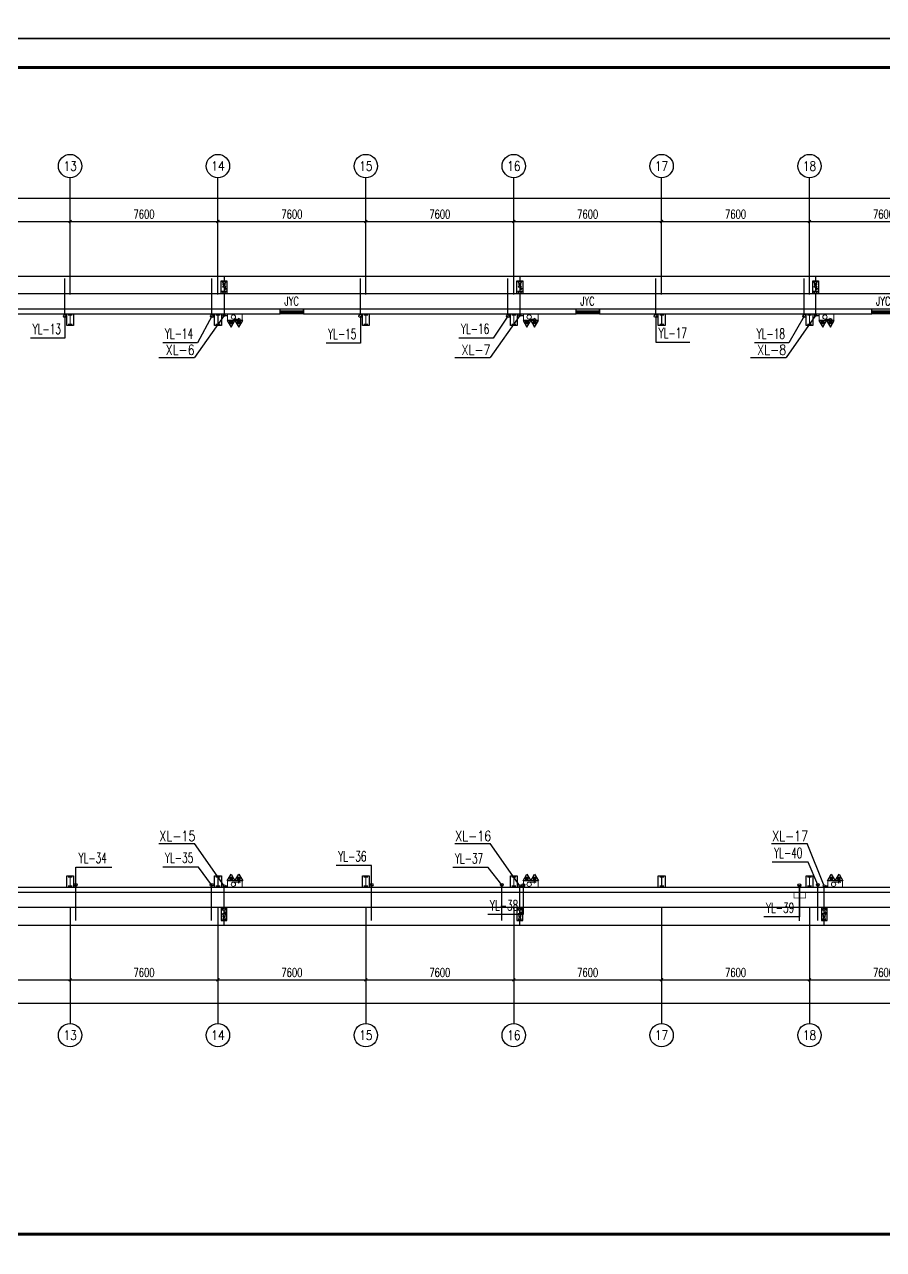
# Model space of a CAD drawing. Extents: x 54907 to 703237, y -798661 to -546661.
# Drawn here: x 399530 to 443671, y -671949 to -608949 of the extents above; entities that cross this region are included whole.
import ezdxf
from ezdxf.enums import TextEntityAlignment as Align

# ---------------------------------------------------------------- set-up
doc = ezdxf.new("R2010")
doc.units = 0
doc.header["$LTSCALE"] = 1000
doc.header["$MEASUREMENT"] = 0
doc.layers.add('2', color=7, linetype='Continuous', lineweight=18)
for name, color, linetype in [('AXIS', 3, 'Continuous'), ('AXIS_TEXT', 7, 'Continuous'), ('DIM_SYMB', 3, 'Continuous'), ('DIM_雨水', 3, 'Continuous'), ('EQUIP_消防', 7, 'Continuous'), ('EQUIP_阀门', 7, 'Continuous'), ('PIPE-消防', 1, 'TG_X'), ('PIPE-给水', 3, 'Continuous'), ('PIPE-雨水', 4, 'Continuous'), ('PUB_TEXT', 7, 'Continuous'), ('PUB_TITLE', 4, 'Continuous'), ('TEL_TEXT', 7, 'Continuous'), ('VPIPE-雨水', 4, 'Continuous'), ('WALL', 5, 'Continuous'), ('WINDOW', 4, 'Continuous'), ('WINDOW_TEXT', 7, 'Continuous')]:
    doc.layers.add(name, color=color, linetype=linetype)
doc.layers.add('yichutu', color=7, linetype='Continuous', true_color=0xffffff, plot=False)
doc.styles.add('_TCH_AXIS', font='COMPLEX', dxfattribs={"bigfont": 'GBCBIG'})
doc.styles.add('_TCH_DIM_T3', font='SIMPLEX', dxfattribs={"width": 0.705882, "bigfont": 'GBCBIG'})
doc.styles.add('_TCH_WINDOW', font='SIMPLEX', dxfattribs={"bigfont": 'GBCBIG'})
doc.styles.add('_TEL_DIM', font='SIMPLEX', dxfattribs={"width": 0.8, "height": 3.5, "bigfont": 'HZTXT'})
doc.styles.add('_TWT_SERIAL', font='COMPLEX', dxfattribs={"width": 0.8, "height": 3.5, "bigfont": 'HZTXT'})
doc.styles.add('COMPLEX', font='COMPLEX')
doc.styles.add('TG_LINETYPE', font='SIMPLEX', dxfattribs={"width": 0.8, "height": 3, "bigfont": 'HZTXT'})
doc.linetypes.add('TG_X', pattern='A,2,-0.3,["X",TG_LINETYPE,S=0.1,R=0,X=-0.23,Y=-0.15],0', length=2.3)
doc.dimstyles.new('_TCH_ARCH&&150', dxfattribs={"dimtxt": 446.25, "dimasz": 150, "dimexe": 375, "dimexo": 450, "dimgap": 150, "dimtad": 1, "dimdec": 0, "dimzin": 0, "dimdsep": 46, "dimtxsty": '_TCH_DIM_T3', "dimblk": 'ARCHTICK', "dimcen": 0.09, "dimclrt": 7, "dimazin": 2, "dimtfac": 1, "dimtdec": 0, "dimtix": 1, "dimtmove": 2, "dimatfit": 3, "dimldrblk": 'ARCHTICK', "dimfxl": 0, "dimtolj": 1, "dimtzin": 0, "dimarcsym": 0})

# ---------------------------------------------------------------- blocks, each defined once
blk = doc.blocks.new('hrththe')
h = blk.add_hatch(color=2)
h.paths.add_polyline_path([(641672, -50401), (641728, -50401), (641728, -50809), (641672, -50809)])
h.paths.add_polyline_path([(641588, -50809), (641812, -50809), (641812, -50865), (641588, -50865)])
h.paths.add_polyline_path([(641588, -50345), (641812, -50345), (641812, -50401), (641588, -50401)])
at = {"layer": 'PUB_TEXT'}
for p, q in [((641523, -50911), (641523, -50311)), ((641523, -50311), (641873, -50311)), ((641873, -50311), (641873, -50911)), ((641873, -50911), (641523, -50911))]:
    blk.add_line(p, q, dxfattribs=at)
blk = doc.blocks.new('$TwtSys$00000546')
h = blk.add_hatch()
h.set_pattern_fill('ANSI31', color=256, scale=200, style=0)
h.set_pattern_definition([(45, (-38543.802, -6670.83), (-17.67767, 17.67767), [])])
h.paths.add_polyline_path([(-65, 174), (65, 174), (65, 44), (-65, 44)])
for points in [[(0, 344), (-198, 0), (198, 0)], [(-65, 174), (65, 174), (65, 44), (-65, 44)]]:
    blk.add_lwpolyline(points, close=True)
blk = doc.blocks.new('$VALVE$00000296')
for p, q in [((125, 72), (-125, -72)), ((-125, 72), (125, -72)), ((-125, 72), (-125, -72)), ((125, 72), (125, -72))]:
    blk.add_line(p, q)
at = {"color": 7}
blk.add_line((0, 60), (0, -64), dxfattribs=at)
for p in [(-125, 0), (125, 0)]:
    blk.add_point(p)
blk = doc.blocks.new('yct-1337-420-200550-63000-150-2010.0')
at = {"layer": 'yichutu', "color": 7, "true_color": 0xffffff}
blk.add_lwpolyline([(0, 0), (0, 63000), (200550, 63000), (200550, 0)], close=True, dxfattribs=at)
blk = doc.blocks.new('_ArchTick')
at = {"color": 0, "linetype": 'ByBlock', "const_width": 0.4}
blk.add_lwpolyline([(-0.5, -0.5), (0.5, 0.5)], dxfattribs=at)
blk = doc.blocks.new('*D159')
at = {"layer": 'AXIS', "color": 0, "lineweight": -2}
for p, q in [((394271, -622379), (394271, -618704)), ((394271, -619079), (401871, -619079)), ((401871, -622379), (401871, -618704))]:
    blk.add_line(p, q, dxfattribs=at)
at = {"layer": 'Defpoints', "color": 0}
for p in [(401871, -619079), (394271, -622829), (401871, -622829)]:
    blk.add_point(p, dxfattribs=at)
at = {"layer": 'AXIS', "color": 0, "lineweight": -2, "xscale": 150, "yscale": 150, "zscale": 150, "rotation": 180}
blk.add_blockref('_ArchTick', (394271, -619079), dxfattribs=at)
at = {"layer": 'AXIS', "color": 0, "lineweight": -2, "xscale": 150, "yscale": 150, "zscale": 150}
blk.add_blockref('_ArchTick', (401871, -619079), dxfattribs=at)
at = {"layer": 'AXIS', "color": 7, "insert": (398071, -618706), "char_height": 446.2, "attachment_point": 5, "style": '_TCH_DIM_T3'}
blk.add_mtext('\\A1;7600', dxfattribs=at)
blk = doc.blocks.new('*D160')
at = {"layer": 'AXIS', "color": 0, "lineweight": -2}
for p, q in [((401871, -622379), (401871, -618704)), ((401871, -619079), (409471, -619079)), ((409471, -622379), (409471, -618704))]:
    blk.add_line(p, q, dxfattribs=at)
at = {"layer": 'Defpoints', "color": 0}
for p in [(409471, -619079), (401871, -622829), (409471, -622829)]:
    blk.add_point(p, dxfattribs=at)
at = {"layer": 'AXIS', "color": 0, "lineweight": -2, "xscale": 150, "yscale": 150, "zscale": 150, "rotation": 180}
blk.add_blockref('_ArchTick', (401871, -619079), dxfattribs=at)
at = {"layer": 'AXIS', "color": 0, "lineweight": -2, "xscale": 150, "yscale": 150, "zscale": 150}
blk.add_blockref('_ArchTick', (409471, -619079), dxfattribs=at)
at = {"layer": 'AXIS', "color": 7, "insert": (405671, -618706), "char_height": 446.2, "attachment_point": 5, "style": '_TCH_DIM_T3'}
blk.add_mtext('\\A1;7600', dxfattribs=at)
blk = doc.blocks.new('*D161')
at = {"layer": 'AXIS', "color": 0, "lineweight": -2}
for p, q in [((409471, -622379), (409471, -618704)), ((409471, -619079), (417071, -619079)), ((417071, -622379), (417071, -618704))]:
    blk.add_line(p, q, dxfattribs=at)
at = {"layer": 'Defpoints', "color": 0}
for p in [(417071, -619079), (409471, -622829), (417071, -622829)]:
    blk.add_point(p, dxfattribs=at)
at = {"layer": 'AXIS', "color": 0, "lineweight": -2, "xscale": 150, "yscale": 150, "zscale": 150, "rotation": 180}
blk.add_blockref('_ArchTick', (409471, -619079), dxfattribs=at)
at = {"layer": 'AXIS', "color": 0, "lineweight": -2, "xscale": 150, "yscale": 150, "zscale": 150}
blk.add_blockref('_ArchTick', (417071, -619079), dxfattribs=at)
at = {"layer": 'AXIS', "color": 7, "insert": (413271, -618706), "char_height": 446.2, "attachment_point": 5, "style": '_TCH_DIM_T3'}
blk.add_mtext('\\A1;7600', dxfattribs=at)
blk = doc.blocks.new('*D162')
at = {"layer": 'AXIS', "color": 0, "lineweight": -2}
for p, q in [((417071, -622379), (417071, -618704)), ((417071, -619079), (424671, -619079)), ((424671, -622379), (424671, -618704))]:
    blk.add_line(p, q, dxfattribs=at)
at = {"layer": 'Defpoints', "color": 0}
for p in [(424671, -619079), (417071, -622829), (424671, -622829)]:
    blk.add_point(p, dxfattribs=at)
at = {"layer": 'AXIS', "color": 0, "lineweight": -2, "xscale": 150, "yscale": 150, "zscale": 150, "rotation": 180}
blk.add_blockref('_ArchTick', (417071, -619079), dxfattribs=at)
at = {"layer": 'AXIS', "color": 0, "lineweight": -2, "xscale": 150, "yscale": 150, "zscale": 150}
blk.add_blockref('_ArchTick', (424671, -619079), dxfattribs=at)
at = {"layer": 'AXIS', "color": 7, "insert": (420871, -618706), "char_height": 446.2, "attachment_point": 5, "style": '_TCH_DIM_T3'}
blk.add_mtext('\\A1;7600', dxfattribs=at)
blk = doc.blocks.new('*D163')
at = {"layer": 'AXIS', "color": 0, "lineweight": -2}
for p, q in [((424671, -622379), (424671, -618704)), ((424671, -619079), (432271, -619079)), ((432271, -622379), (432271, -618704))]:
    blk.add_line(p, q, dxfattribs=at)
at = {"layer": 'Defpoints', "color": 0}
for p in [(432271, -619079), (424671, -622829), (432271, -622829)]:
    blk.add_point(p, dxfattribs=at)
at = {"layer": 'AXIS', "color": 0, "lineweight": -2, "xscale": 150, "yscale": 150, "zscale": 150, "rotation": 180}
blk.add_blockref('_ArchTick', (424671, -619079), dxfattribs=at)
at = {"layer": 'AXIS', "color": 0, "lineweight": -2, "xscale": 150, "yscale": 150, "zscale": 150}
blk.add_blockref('_ArchTick', (432271, -619079), dxfattribs=at)
at = {"layer": 'AXIS', "color": 7, "insert": (428471, -618706), "char_height": 446.2, "attachment_point": 5, "style": '_TCH_DIM_T3'}
blk.add_mtext('\\A1;7600', dxfattribs=at)
blk = doc.blocks.new('*D164')
at = {"layer": 'AXIS', "color": 0, "lineweight": -2}
for p, q in [((432271, -622379), (432271, -618704)), ((432271, -619079), (439871, -619079)), ((439871, -622379), (439871, -618704))]:
    blk.add_line(p, q, dxfattribs=at)
at = {"layer": 'Defpoints', "color": 0}
for p in [(439871, -619079), (432271, -622829), (439871, -622829)]:
    blk.add_point(p, dxfattribs=at)
at = {"layer": 'AXIS', "color": 0, "lineweight": -2, "xscale": 150, "yscale": 150, "zscale": 150, "rotation": 180}
blk.add_blockref('_ArchTick', (432271, -619079), dxfattribs=at)
at = {"layer": 'AXIS', "color": 0, "lineweight": -2, "xscale": 150, "yscale": 150, "zscale": 150}
blk.add_blockref('_ArchTick', (439871, -619079), dxfattribs=at)
at = {"layer": 'AXIS', "color": 7, "insert": (436071, -618706), "char_height": 446.2, "attachment_point": 5, "style": '_TCH_DIM_T3'}
blk.add_mtext('\\A1;7600', dxfattribs=at)
blk = doc.blocks.new('*D165')
at = {"layer": 'AXIS', "color": 0, "lineweight": -2}
for p, q in [((439871, -622379), (439871, -618704)), ((439871, -619079), (447471, -619079)), ((447471, -622379), (447471, -618704))]:
    blk.add_line(p, q, dxfattribs=at)
at = {"layer": 'Defpoints', "color": 0}
for p in [(447471, -619079), (439871, -622829), (447471, -622829)]:
    blk.add_point(p, dxfattribs=at)
at = {"layer": 'AXIS', "color": 0, "lineweight": -2, "xscale": 150, "yscale": 150, "zscale": 150, "rotation": 180}
blk.add_blockref('_ArchTick', (439871, -619079), dxfattribs=at)
at = {"layer": 'AXIS', "color": 0, "lineweight": -2, "xscale": 150, "yscale": 150, "zscale": 150}
blk.add_blockref('_ArchTick', (447471, -619079), dxfattribs=at)
at = {"layer": 'AXIS', "color": 7, "insert": (443671, -618706), "char_height": 446.2, "attachment_point": 5, "style": '_TCH_DIM_T3'}
blk.add_mtext('\\A1;7600', dxfattribs=at)
blk = doc.blocks.new('*D168')
at = {"layer": 'AXIS', "color": 0, "lineweight": -2}
for p, q in [((310671, -622379), (310671, -617504)), ((310671, -617879), (462671, -617879)), ((462671, -622379), (462671, -617504))]:
    blk.add_line(p, q, dxfattribs=at)
at = {"layer": 'Defpoints', "color": 0}
for p in [(462671, -617879), (310671, -622829), (462671, -622829)]:
    blk.add_point(p, dxfattribs=at)
at = {"layer": 'AXIS', "color": 0, "lineweight": -2, "xscale": 150, "yscale": 150, "zscale": 150, "rotation": 180}
blk.add_blockref('_ArchTick', (310671, -617879), dxfattribs=at)
at = {"layer": 'AXIS', "color": 0, "lineweight": -2, "xscale": 150, "yscale": 150, "zscale": 150}
blk.add_blockref('_ArchTick', (462671, -617879), dxfattribs=at)
at = {"layer": 'AXIS', "color": 7, "insert": (386671, -617506), "char_height": 446.2, "attachment_point": 5, "style": '_TCH_DIM_T3'}
blk.add_mtext('\\A1;152000', dxfattribs=at)
blk = doc.blocks.new('*D180')
at = {"layer": 'AXIS', "color": 0, "lineweight": -2}
for p, q in [((394271, -654779), (394271, -658454)), ((401871, -654779), (401871, -658454)), ((394271, -658079), (401871, -658079))]:
    blk.add_line(p, q, dxfattribs=at)
at = {"layer": 'Defpoints', "color": 0}
for p in [(394271, -654329), (401871, -654329), (401871, -658079)]:
    blk.add_point(p, dxfattribs=at)
at = {"layer": 'AXIS', "color": 0, "lineweight": -2, "xscale": 150, "yscale": 150, "zscale": 150, "rotation": 180}
blk.add_blockref('_ArchTick', (394271, -658079), dxfattribs=at)
at = {"layer": 'AXIS', "color": 0, "lineweight": -2, "xscale": 150, "yscale": 150, "zscale": 150}
blk.add_blockref('_ArchTick', (401871, -658079), dxfattribs=at)
at = {"layer": 'AXIS', "color": 7, "insert": (398071, -657706), "char_height": 446.2, "attachment_point": 5, "style": '_TCH_DIM_T3'}
blk.add_mtext('\\A1;7600', dxfattribs=at)
blk = doc.blocks.new('*D181')
at = {"layer": 'AXIS', "color": 0, "lineweight": -2}
for p, q in [((401871, -654779), (401871, -658454)), ((409471, -654779), (409471, -658454)), ((401871, -658079), (409471, -658079))]:
    blk.add_line(p, q, dxfattribs=at)
at = {"layer": 'Defpoints', "color": 0}
for p in [(401871, -654329), (409471, -654329), (409471, -658079)]:
    blk.add_point(p, dxfattribs=at)
at = {"layer": 'AXIS', "color": 0, "lineweight": -2, "xscale": 150, "yscale": 150, "zscale": 150, "rotation": 180}
blk.add_blockref('_ArchTick', (401871, -658079), dxfattribs=at)
at = {"layer": 'AXIS', "color": 0, "lineweight": -2, "xscale": 150, "yscale": 150, "zscale": 150}
blk.add_blockref('_ArchTick', (409471, -658079), dxfattribs=at)
at = {"layer": 'AXIS', "color": 7, "insert": (405671, -657706), "char_height": 446.2, "attachment_point": 5, "style": '_TCH_DIM_T3'}
blk.add_mtext('\\A1;7600', dxfattribs=at)
blk = doc.blocks.new('*D182')
at = {"layer": 'AXIS', "color": 0, "lineweight": -2}
for p, q in [((409471, -654779), (409471, -658454)), ((417071, -654779), (417071, -658454)), ((409471, -658079), (417071, -658079))]:
    blk.add_line(p, q, dxfattribs=at)
at = {"layer": 'Defpoints', "color": 0}
for p in [(409471, -654329), (417071, -654329), (417071, -658079)]:
    blk.add_point(p, dxfattribs=at)
at = {"layer": 'AXIS', "color": 0, "lineweight": -2, "xscale": 150, "yscale": 150, "zscale": 150, "rotation": 180}
blk.add_blockref('_ArchTick', (409471, -658079), dxfattribs=at)
at = {"layer": 'AXIS', "color": 0, "lineweight": -2, "xscale": 150, "yscale": 150, "zscale": 150}
blk.add_blockref('_ArchTick', (417071, -658079), dxfattribs=at)
at = {"layer": 'AXIS', "color": 7, "insert": (413271, -657706), "char_height": 446.2, "attachment_point": 5, "style": '_TCH_DIM_T3'}
blk.add_mtext('\\A1;7600', dxfattribs=at)
blk = doc.blocks.new('*D183')
at = {"layer": 'AXIS', "color": 0, "lineweight": -2}
for p, q in [((417071, -654779), (417071, -658454)), ((424671, -654779), (424671, -658454)), ((417071, -658079), (424671, -658079))]:
    blk.add_line(p, q, dxfattribs=at)
at = {"layer": 'Defpoints', "color": 0}
for p in [(417071, -654329), (424671, -654329), (424671, -658079)]:
    blk.add_point(p, dxfattribs=at)
at = {"layer": 'AXIS', "color": 0, "lineweight": -2, "xscale": 150, "yscale": 150, "zscale": 150, "rotation": 180}
blk.add_blockref('_ArchTick', (417071, -658079), dxfattribs=at)
at = {"layer": 'AXIS', "color": 0, "lineweight": -2, "xscale": 150, "yscale": 150, "zscale": 150}
blk.add_blockref('_ArchTick', (424671, -658079), dxfattribs=at)
at = {"layer": 'AXIS', "color": 7, "insert": (420871, -657706), "char_height": 446.2, "attachment_point": 5, "style": '_TCH_DIM_T3'}
blk.add_mtext('\\A1;7600', dxfattribs=at)
blk = doc.blocks.new('*D184')
at = {"layer": 'AXIS', "color": 0, "lineweight": -2}
for p, q in [((424671, -654779), (424671, -658454)), ((432271, -654779), (432271, -658454)), ((424671, -658079), (432271, -658079))]:
    blk.add_line(p, q, dxfattribs=at)
at = {"layer": 'Defpoints', "color": 0}
for p in [(424671, -654329), (432271, -654329), (432271, -658079)]:
    blk.add_point(p, dxfattribs=at)
at = {"layer": 'AXIS', "color": 0, "lineweight": -2, "xscale": 150, "yscale": 150, "zscale": 150, "rotation": 180}
blk.add_blockref('_ArchTick', (424671, -658079), dxfattribs=at)
at = {"layer": 'AXIS', "color": 0, "lineweight": -2, "xscale": 150, "yscale": 150, "zscale": 150}
blk.add_blockref('_ArchTick', (432271, -658079), dxfattribs=at)
at = {"layer": 'AXIS', "color": 7, "insert": (428471, -657706), "char_height": 446.2, "attachment_point": 5, "style": '_TCH_DIM_T3'}
blk.add_mtext('\\A1;7600', dxfattribs=at)
blk = doc.blocks.new('*D185')
at = {"layer": 'AXIS', "color": 0, "lineweight": -2}
for p, q in [((432271, -654779), (432271, -658454)), ((439871, -654779), (439871, -658454)), ((432271, -658079), (439871, -658079))]:
    blk.add_line(p, q, dxfattribs=at)
at = {"layer": 'Defpoints', "color": 0}
for p in [(432271, -654329), (439871, -654329), (439871, -658079)]:
    blk.add_point(p, dxfattribs=at)
at = {"layer": 'AXIS', "color": 0, "lineweight": -2, "xscale": 150, "yscale": 150, "zscale": 150, "rotation": 180}
blk.add_blockref('_ArchTick', (432271, -658079), dxfattribs=at)
at = {"layer": 'AXIS', "color": 0, "lineweight": -2, "xscale": 150, "yscale": 150, "zscale": 150}
blk.add_blockref('_ArchTick', (439871, -658079), dxfattribs=at)
at = {"layer": 'AXIS', "color": 7, "insert": (436071, -657706), "char_height": 446.2, "attachment_point": 5, "style": '_TCH_DIM_T3'}
blk.add_mtext('\\A1;7600', dxfattribs=at)
blk = doc.blocks.new('*D186')
at = {"layer": 'AXIS', "color": 0, "lineweight": -2}
for p, q in [((439871, -654779), (439871, -658454)), ((447471, -654779), (447471, -658454)), ((439871, -658079), (447471, -658079))]:
    blk.add_line(p, q, dxfattribs=at)
at = {"layer": 'Defpoints', "color": 0}
for p in [(439871, -654329), (447471, -654329), (447471, -658079)]:
    blk.add_point(p, dxfattribs=at)
at = {"layer": 'AXIS', "color": 0, "lineweight": -2, "xscale": 150, "yscale": 150, "zscale": 150, "rotation": 180}
blk.add_blockref('_ArchTick', (439871, -658079), dxfattribs=at)
at = {"layer": 'AXIS', "color": 0, "lineweight": -2, "xscale": 150, "yscale": 150, "zscale": 150}
blk.add_blockref('_ArchTick', (447471, -658079), dxfattribs=at)
at = {"layer": 'AXIS', "color": 7, "insert": (443671, -657706), "char_height": 446.2, "attachment_point": 5, "style": '_TCH_DIM_T3'}
blk.add_mtext('\\A1;7600', dxfattribs=at)
blk = doc.blocks.new('*D189')
at = {"layer": 'AXIS', "color": 0, "lineweight": -2}
for p, q in [((310671, -654779), (310671, -659654)), ((462671, -654779), (462671, -659654)), ((310671, -659279), (462671, -659279))]:
    blk.add_line(p, q, dxfattribs=at)
at = {"layer": 'Defpoints', "color": 0}
for p in [(310671, -654329), (462671, -654329), (462671, -659279)]:
    blk.add_point(p, dxfattribs=at)
at = {"layer": 'AXIS', "color": 0, "lineweight": -2, "xscale": 150, "yscale": 150, "zscale": 150, "rotation": 180}
blk.add_blockref('_ArchTick', (310671, -659279), dxfattribs=at)
at = {"layer": 'AXIS', "color": 0, "lineweight": -2, "xscale": 150, "yscale": 150, "zscale": 150}
blk.add_blockref('_ArchTick', (462671, -659279), dxfattribs=at)
at = {"layer": 'AXIS', "color": 7, "insert": (386671, -658906), "char_height": 446.2, "attachment_point": 5, "style": '_TCH_DIM_T3'}
blk.add_mtext('\\A1;152000', dxfattribs=at)
blk = doc.blocks.new('_AXISO')
blk.add_circle((0, 0), 0.5)
at = {"layer": 'AXIS_TEXT', "style": 'COMPLEX', "width": 1.041667}
blk.add_attdef('A', text='', height=0.56, dxfattribs=at).set_placement((-0.25, -0.28), (0.25, -0.28), align=Align.FIT)
blk = doc.blocks.new('$TCHSYS$WIN2D')
for p, q in [((-0.5, 0.5), (0.5, 0.5)), ((-0.5, 0.5), (-0.5, -0.5)), ((0.5, 0.167), (-0.5, 0.167)), ((0.5, 0.5), (0.5, -0.5)), ((0.5, -0.167), (-0.5, -0.167)), ((-0.5, -0.5), (0.5, -0.5))]:
    blk.add_line(p, q)

msp = doc.modelspace()

# ---------------------------------------------------------------- linework, layer by layer
for p, q in [((409784.9, -622781), (409663.4, -622781)), ((409784.9, -622781), (409674.1, -622670.3)), ((409674.1, -622670.3), (409895.7, -622670.3)), ((409784.9, -622465.4), (409784.9, -622670.3)), ((409784.9, -622781), (409895.7, -622670.3)), ((409784.9, -622781), (409906.4, -622781)), ((409803, -622531.7), (409865.4, -622469.3)), ((409803, -622531.7), (409865.4, -622594)), ((409849.5, -622531.7), (409908.5, -622531.7)), ((424984.9, -622781), (424863.4, -622781)), ((424984.9, -622781), (424874.1, -622670.3)), ((424874.1, -622670.3), (425095.7, -622670.3)), ((424984.9, -622465.4), (424984.9, -622670.3)), ((424984.9, -622781), (425095.7, -622670.3)), ((424984.9, -622781), (425106.4, -622781)), ((425003, -622531.7), (425065.4, -622469.3)), ((425003, -622531.7), (425065.4, -622594)), ((425049.5, -622531.7), (425108.5, -622531.7)), ((440184.9, -622781), (440063.4, -622781)), ((440184.9, -622781), (440074.1, -622670.3)), ((440074.1, -622670.3), (440295.7, -622670.3)), ((440184.9, -622465.4), (440184.9, -622670.3)), ((440184.9, -622781), (440295.7, -622670.3)), ((440184.9, -622781), (440306.4, -622781)), ((440203, -622531.7), (440265.4, -622469.3)), ((440203, -622531.7), (440265.4, -622594)), ((440249.5, -622531.7), (440308.5, -622531.7)), ((409784.9, -654376.3), (409663.4, -654376.3)), ((409784.9, -654376.3), (409674.1, -654487.1)), ((409674.1, -654487.1), (409895.7, -654487.1)), ((409784.9, -654376.3), (409895.7, -654487.1)), ((409784.9, -654376.3), (409906.4, -654376.3)), ((409784.9, -654692), (409784.9, -654487.1)), ((409803, -654625.7), (409865.4, -654563.3)), ((424984.9, -654376.3), (424863.4, -654376.3)), ((424984.9, -654376.3), (424874.1, -654487.1)), ((424874.1, -654487.1), (425095.7, -654487.1)), ((424984.9, -654376.3), (425095.7, -654487.1)), ((424984.9, -654376.3), (425106.4, -654376.3)), ((424984.9, -654692), (424984.9, -654487.1)), ((425003, -654625.7), (425065.4, -654563.3)), ((440627, -654376.3), (440505.4, -654376.3)), ((440627, -654376.3), (440516.2, -654487.1)), ((440516.2, -654487.1), (440737.8, -654487.1)), ((440627, -654376.3), (440737.8, -654487.1)), ((440627, -654376.3), (440748.5, -654376.3)), ((440627, -654692), (440627, -654487.1)), ((440645.1, -654625.7), (440707.5, -654563.3)), ((409803, -654625.7), (409865.4, -654688)), ((409849.5, -654625.7), (409908.5, -654625.7)), ((425003, -654625.7), (425065.4, -654688)), ((425049.5, -654625.7), (425108.5, -654625.7)), ((440645.1, -654625.7), (440707.5, -654688)), ((440691.6, -654625.7), (440750.5, -654625.7))]:
    msp.add_line(p, q)
at = {"color": 2}
for points in [[(318271.1, -622788.7), (463711.1, -622788.7), (463711.1, -627528.7)], [(449471.1, -654368.7), (318271.1, -654368.7)]]:
    msp.add_lwpolyline(points, dxfattribs=at)
at = {"const_width": 30}
msp.add_lwpolyline([(439671.1, -653568.7), (439671.1, -653868.7), (439071.1, -653868.7), (439071.1, -653568.7)], dxfattribs=at)
at = {"layer": '2', "color": 3}
for p, q in [((410262.4, -624102.2), (410523, -624102.2)), ((410523, -624100.8), (410522.7, -624056)), ((410522.7, -624056), (410630.3, -624100.2)), ((410523, -624100.8), (410523.2, -624145.6)), ((410523.2, -624145.6), (410630.3, -624100.2)), ((425462.4, -624102.2), (425723, -624102.2)), ((425723, -624100.8), (425722.7, -624056)), ((425722.7, -624056), (425830.3, -624100.2)), ((425723, -624100.8), (425723.2, -624145.6)), ((425723.2, -624145.6), (425830.3, -624100.2)), ((440662.4, -624102.2), (440923, -624102.2)), ((440923, -624100.8), (440922.7, -624056)), ((440922.7, -624056), (441030.3, -624100.2)), ((440923, -624100.8), (440923.2, -624145.6)), ((440923.2, -624145.6), (441030.3, -624100.2)), ((410262.4, -653055.2), (410523, -653055.2)), ((410523, -653056.6), (410522.7, -653101.4)), ((410522.7, -653101.4), (410630.3, -653057.1)), ((410523, -653056.6), (410523.2, -653011.7)), ((410523.2, -653011.7), (410630.3, -653057.1)), ((425462.4, -653055.2), (425723, -653055.2)), ((425723, -653056.6), (425722.7, -653101.4)), ((425722.7, -653101.4), (425830.3, -653057.1)), ((425723, -653056.6), (425723.2, -653011.7)), ((425723.2, -653011.7), (425830.3, -653057.1)), ((441104.4, -653055.2), (441365.1, -653055.2)), ((441365.1, -653056.6), (441364.8, -653101.4)), ((441364.8, -653101.4), (441472.4, -653057.1)), ((441365.1, -653056.6), (441365.3, -653011.7)), ((441365.3, -653011.7), (441472.4, -653057.1))]:
    msp.add_line(p, q, dxfattribs=at)
for points in [[(410723.5, -624166.2), (410723.5, -623828.7), (409968.6, -623828.7), (409968.6, -624166.2), (410723.5, -624166.2)], [(425923.5, -624166.2), (425923.5, -623828.7), (425168.6, -623828.7), (425168.6, -624166.2), (425923.5, -624166.2)], [(441123.5, -624166.2), (441123.5, -623828.7), (440368.6, -623828.7), (440368.6, -624166.2), (441123.5, -624166.2)], [(410723.5, -652991.2), (410723.5, -653328.7), (409968.6, -653328.7), (409968.6, -652991.2), (410723.5, -652991.2)], [(425923.5, -652991.2), (425923.5, -653328.7), (425168.6, -653328.7), (425168.6, -652991.2), (425923.5, -652991.2)], [(441565.6, -652991.2), (441565.6, -653328.7), (440810.7, -653328.7), (440810.7, -652991.2), (441565.6, -652991.2)]]:
    msp.add_lwpolyline(points, dxfattribs=at)
for centre in [(410262.4, -623989.7), (425462.4, -623989.7), (440662.4, -623989.7), (410262.4, -653167.7), (425462.4, -653167.7), (441104.4, -653167.7)]:
    msp.add_circle(centre, 112.5, dxfattribs=at)
at = {"layer": 'AXIS'}
for p, q in [((401871.1, -622828.7), (401871.1, -616828.7)), ((409471.1, -622828.7), (409471.1, -616828.7)), ((417071.1, -622828.7), (417071.1, -616828.7)), ((424671.1, -622828.7), (424671.1, -616828.7)), ((432271.1, -622828.7), (432271.1, -616828.7)), ((439871.1, -622828.7), (439871.1, -616828.7)), ((401871.1, -654328.7), (401871.1, -660328.7)), ((409471.1, -654328.7), (409471.1, -660328.7)), ((417071.1, -654328.7), (417071.1, -660328.7)), ((424671.1, -654328.7), (424671.1, -660328.7)), ((432271.1, -654328.7), (432271.1, -660328.7)), ((439871.1, -654328.7), (439871.1, -660328.7))]:
    msp.add_line(p, q, dxfattribs=at)
at = {"layer": 'DIM_SYMB'}
for points in [[(409635.9, -622133.6), (409933.9, -622133.6), (409933.9, -622788.7), (409635.9, -622788.7)], [(424835.9, -622133.6), (425133.9, -622133.6), (425133.9, -622788.7), (424835.9, -622788.7)], [(440035.9, -622133.6), (440333.9, -622133.6), (440333.9, -622788.7), (440035.9, -622788.7)], [(409635.9, -655023.7), (409933.9, -655023.7), (409933.9, -654368.7), (409635.9, -654368.7)], [(424835.9, -655023.7), (425133.9, -655023.7), (425133.9, -654368.7), (424835.9, -654368.7)], [(440478, -655023.7), (440776, -655023.7), (440776, -654368.7), (440478, -654368.7)]]:
    msp.add_lwpolyline(points, close=True, dxfattribs=at)
at = {"layer": 'DIM_雨水'}
for p, q in [((401605.8, -623942.7), (401605.8, -625082.3)), ((409160.2, -623942.7), (408426.5, -625318)), ((416788.6, -623942.7), (416788.6, -625333.8)), ((424369.6, -623942.7), (423614.6, -625073)), ((431965.6, -623942.7), (431965.6, -625290.8)), ((439602.8, -623942.7), (438810.8, -625325.2)), ((401605.8, -625082.3), (399844.6, -625082.3)), ((408426.5, -625318), (406635.2, -625318)), ((416788.6, -625333.8), (415027.4, -625333.8)), ((423614.6, -625073), (421853.4, -625073)), ((431965.6, -625290.8), (433726.7, -625290.8)), ((438810.8, -625325.2), (437049.7, -625325.2)), ((439797.1, -652024.7), (437945, -652024.7)), ((440296.6, -653201.5), (439797.1, -652024.7)), ((402159.4, -653201.5), (402159.4, -652284.2)), ((402159.4, -652284.2), (404011.5, -652284.2)), ((408464.5, -652277.6), (406642.8, -652277.6)), ((409145.5, -653201.5), (408464.5, -652277.6)), ((417365, -652203.4), (415543.3, -652203.4)), ((417365, -653201.5), (417365, -652203.4)), ((423359.8, -652309.9), (421538.1, -652309.9)), ((424059, -653201.5), (423359.8, -652309.9)), ((425160.8, -653211.4), (425160.8, -654724.7)), ((439349.1, -653219.2), (439349.1, -654847.4)), ((425160.8, -654724.7), (423339.2, -654724.7)), ((439349.1, -654847.4), (437527.5, -654847.4))]:
    msp.add_line(p, q, dxfattribs=at)
at = {"layer": 'PIPE-消防', "linetype": 'Continuous'}
for p, q in [((409834.9, -623906.9), (409968.6, -623906.9)), ((425034.9, -623906.9), (425168.6, -623906.9)), ((440234.9, -623906.9), (440368.6, -623906.9)), ((409834.9, -653250.4), (409968.6, -653250.4)), ((425034.9, -653250.4), (425168.6, -653250.4)), ((440677, -653250.4), (440810.7, -653250.4))]:
    msp.add_line(p, q, dxfattribs=at)
at = {"layer": 'PIPE-给水', "linetype": 'Continuous'}
for p, q in [((318584.9, -621888.7), (466665.8, -621888.7)), ((409784.9, -621888.7), (409784.9, -622165.4)), ((424984.9, -621888.7), (424984.9, -622165.4)), ((440184.9, -621888.7), (440184.9, -622165.4)), ((409784.9, -622788.7), (409784.9, -623856.9)), ((424984.9, -622788.7), (424984.9, -623856.9)), ((440184.9, -622788.7), (440184.9, -623856.9)), ((409784.9, -654368.7), (409784.9, -653300.4)), ((424984.9, -654368.7), (424984.9, -653300.4)), ((440627, -654368.7), (440627, -653300.4)), ((409784.9, -655268.7), (409784.9, -654992)), ((424984.9, -655268.7), (424984.9, -654992)), ((440627, -655268.7), (440627, -654992)), ((318584.9, -655268.7), (464411.1, -655268.7))]:
    msp.add_line(p, q, dxfattribs=at)
at = {"layer": 'PIPE-雨水', "ltscale": 1.5}
for p, q in [((401605.8, -623867.7), (401605.8, -622003.2)), ((409160.2, -623867.7), (409160.2, -622003.2)), ((416788.6, -623867.7), (416788.6, -622003.2)), ((424369.6, -623867.7), (424369.6, -622003.2)), ((431965.6, -623867.7), (431965.6, -622003.2)), ((439602.8, -623867.7), (439602.8, -622003.2)), ((402159.4, -655035.6), (402159.4, -653201.5)), ((409145.5, -655035.6), (409145.5, -653201.5)), ((417365, -655035.6), (417365, -653201.5)), ((424059, -655035.6), (424059, -653201.5)), ((439349.1, -655053.3), (439349.1, -653219.2)), ((440296.6, -655035.6), (440296.6, -653201.5))]:
    msp.add_line(p, q, dxfattribs=at)
at = {"layer": 'PUB_TITLE'}
for p, q in [((288365.7, -609661.4), (488915.7, -609661.4)), ((488915.7, -609661.4), (288365.7, -609661.4))]:
    msp.add_line(p, q, dxfattribs=at)
at = {"layer": 'PUB_TITLE', "const_width": 150}
msp.add_lwpolyline([(292115.7, -671161.4), (487565.7, -671161.4), (487565.7, -611161.4), (292115.7, -611161.4)], close=True, dxfattribs=at)
at = {"layer": 'TEL_TEXT', "color": 230}
for p, q in [((409784.9, -623906.9), (408267.3, -626082, 1100)), ((424984.9, -623906.9), (423467.3, -626082, 1100)), ((440184.9, -623906.9), (438667.3, -626082, 1100)), ((406438.4, -626082, 1100), (408267.3, -626082, 1100)), ((421638.4, -626082, 1100), (423467.3, -626082, 1100)), ((436838.4, -626082, 1100), (438667.3, -626082, 1100)), ((406438.4, -651075.4, 1100), (408267.3, -651075.4, 1100)), ((409784.9, -653250.4), (408267.3, -651075.4, 1100)), ((421638.4, -651075.4, 1100), (423467.3, -651075.4, 1100)), ((424984.9, -653250.4), (423467.3, -651075.4, 1100)), ((437924.7, -651075.4, 1100), (439753.6, -651075.4, 1100)), ((440627, -653250.4), (439753.6, -651075.4, 1100))]:
    msp.add_line(p, q, dxfattribs=at)
at = {"layer": 'VPIPE-雨水'}
for centre in [(401605.8, -623942.7), (409160.2, -623942.7), (416788.6, -623942.7), (424369.6, -623942.7), (431965.6, -623942.7), (439602.8, -623942.7), (402159.4, -653201.5), (409145.5, -653201.5), (417365, -653201.5), (424059, -653201.5), (425160.8, -653211.4), (439349.1, -653219.2), (440296.6, -653201.5)]:
    msp.add_circle(centre, 75, dxfattribs=at)
at = {"layer": 'VPIPE-雨水', "linetype": 'Continuous'}
for centre in [(409784.9, -623906.9), (424984.9, -623906.9), (440184.9, -623906.9), (409784.9, -653250.4), (424984.9, -653250.4), (440627, -653250.4)]:
    msp.add_circle(centre, 50, dxfattribs=at)
at = {"layer": 'WALL'}
for p, q in [((412671.1, -623588.7), (398671.1, -623588.7)), ((412671.1, -623828.7), (412671.1, -623588.7)), ((427871.1, -623588.7), (413871.1, -623588.7)), ((413871.1, -623588.7), (413871.1, -623828.7)), ((427871.1, -623828.7), (427871.1, -623588.7)), ((443071.1, -623588.7), (429071.1, -623588.7)), ((429071.1, -623588.7), (429071.1, -623828.7)), ((443071.1, -623828.7), (443071.1, -623588.7)), ((398671.1, -623828.7), (412671.1, -623828.7)), ((413871.1, -623828.7), (427871.1, -623828.7)), ((429071.1, -623828.7), (443071.1, -623828.7)), ((449971.1, -653328.7), (317771.1, -653328.7)), ((317771.1, -653568.7), (449971.1, -653568.7))]:
    msp.add_line(p, q, dxfattribs=at)

# ---------------------------------------------------------------- block references
for p in [(-239826.7, -573517.2), (-232226.7, -573517.2), (-224626.7, -573517.2), (-217026.7, -573517.2), (-209426.7, -573517.2), (-201826.7, -573517.2), (-239826.7, -602417.3), (-232226.7, -602417.3), (-224626.7, -602417.3), (-217026.7, -602417.3), (-209426.7, -602417.3), (-201826.7, -602417.3)]:
    msp.add_blockref('hrththe', p)
at = {"layer": 'AXIS'}
ref = msp.add_blockref('_AXISO', (401871.1, -616228.7), dxfattribs=dict(at, xscale=1200, yscale=1200, zscale=1200))
ref.add_attrib('A', '13', dxfattribs={"layer": 'AXIS_TEXT', "height": 481.71, "style": '_TCH_AXIS', "width": 1.034483}).set_placement((401527, -616469.5), (402215.2, -616469.5), align=Align.FIT)
ref = msp.add_blockref('_AXISO', (409471.1, -616228.7), dxfattribs=dict(at, xscale=1200, yscale=1200, zscale=1200))
ref.add_attrib('A', '14', dxfattribs={"layer": 'AXIS_TEXT', "height": 471.11, "style": '_TCH_AXIS'}).set_placement((409123.4, -616464.2), (409818.8, -616464.2), align=Align.FIT)
ref = msp.add_blockref('_AXISO', (417071.1, -616228.7), dxfattribs=dict(at, xscale=1200, yscale=1200, zscale=1200))
ref.add_attrib('A', '15', dxfattribs={"layer": 'AXIS_TEXT', "height": 481.71, "style": '_TCH_AXIS', "width": 1.034483}).set_placement((416727, -616469.5), (417415.2, -616469.5), align=Align.FIT)
ref = msp.add_blockref('_AXISO', (424671.1, -616228.7), dxfattribs=dict(at, xscale=1200, yscale=1200, zscale=1200))
ref.add_attrib('A', '16', dxfattribs={"layer": 'AXIS_TEXT', "height": 492.67, "style": '_TCH_AXIS'}).set_placement((424330.9, -616475), (425011.3, -616475), align=Align.FIT)
ref = msp.add_blockref('_AXISO', (432271.1, -616228.7), dxfattribs=dict(at, xscale=1200, yscale=1200, zscale=1200))
ref.add_attrib('A', '17', dxfattribs={"layer": 'AXIS_TEXT', "height": 481.71, "style": '_TCH_AXIS', "width": 1.034483}).set_placement((431927, -616469.5), (432615.2, -616469.5), align=Align.FIT)
ref = msp.add_blockref('_AXISO', (439871.1, -616228.7), dxfattribs=dict(at, xscale=1200, yscale=1200, zscale=1200))
ref.add_attrib('A', '18', dxfattribs={"layer": 'AXIS_TEXT', "height": 481.71, "style": '_TCH_AXIS', "width": 1.034483}).set_placement((439527, -616469.5), (440215.2, -616469.5), align=Align.FIT)
ref = msp.add_blockref('_AXISO', (401871.1, -660928.7), dxfattribs=dict(at, xscale=1200, yscale=1200, zscale=1200))
ref.add_attrib('A', '13', dxfattribs={"layer": 'AXIS_TEXT', "height": 481.71, "style": '_TCH_AXIS', "width": 1.034483}).set_placement((401527, -661169.5), (402215.2, -661169.5), align=Align.FIT)
ref = msp.add_blockref('_AXISO', (409471.1, -660928.7), dxfattribs=dict(at, xscale=1200, yscale=1200, zscale=1200))
ref.add_attrib('A', '14', dxfattribs={"layer": 'AXIS_TEXT', "height": 471.11, "style": '_TCH_AXIS'}).set_placement((409123.4, -661164.2), (409818.8, -661164.2), align=Align.FIT)
ref = msp.add_blockref('_AXISO', (417071.1, -660928.7), dxfattribs=dict(at, xscale=1200, yscale=1200, zscale=1200))
ref.add_attrib('A', '15', dxfattribs={"layer": 'AXIS_TEXT', "height": 481.71, "style": '_TCH_AXIS', "width": 1.034483}).set_placement((416727, -661169.5), (417415.2, -661169.5), align=Align.FIT)
ref = msp.add_blockref('_AXISO', (424671.1, -660928.7), dxfattribs=dict(at, xscale=1200, yscale=1200, zscale=1200))
ref.add_attrib('A', '16', dxfattribs={"layer": 'AXIS_TEXT', "height": 492.67, "style": '_TCH_AXIS'}).set_placement((424330.9, -661175), (425011.3, -661175), align=Align.FIT)
ref = msp.add_blockref('_AXISO', (432271.1, -660928.7), dxfattribs=dict(at, xscale=1200, yscale=1200, zscale=1200))
ref.add_attrib('A', '17', dxfattribs={"layer": 'AXIS_TEXT', "height": 481.71, "style": '_TCH_AXIS', "width": 1.034483}).set_placement((431927, -661169.5), (432615.2, -661169.5), align=Align.FIT)
ref = msp.add_blockref('_AXISO', (439871.1, -660928.7), dxfattribs=dict(at, xscale=1200, yscale=1200, zscale=1200))
ref.add_attrib('A', '18', dxfattribs={"layer": 'AXIS_TEXT', "height": 481.71, "style": '_TCH_AXIS', "width": 1.034483}).set_placement((439527, -661169.5), (440215.2, -661169.5), align=Align.FIT)
at = {"layer": 'EQUIP_消防', "rotation": 180}
for p in [(410147.7, -624166.2), (410147.7, -624166.2), (410544.4, -624166.2), (410544.4, -624166.2), (425347.7, -624166.2), (425347.7, -624166.2), (425744.4, -624166.2), (425744.4, -624166.2), (440547.7, -624166.2), (440547.7, -624166.2), (440944.4, -624166.2), (440944.4, -624166.2)]:
    msp.add_blockref('$TwtSys$00000546', p, dxfattribs=at)
at = {"layer": 'EQUIP_消防', "xscale": -1}
for p in [(410147.7, -652991.2), (410147.7, -652991.2), (410544.4, -652991.2), (410544.4, -652991.2), (425347.7, -652991.2), (425347.7, -652991.2), (425744.4, -652991.2), (425744.4, -652991.2), (440989.8, -652991.2), (440989.8, -652991.2), (441386.5, -652991.2), (441386.5, -652991.2)]:
    msp.add_blockref('$TwtSys$00000546', p, dxfattribs=at)
at = {"layer": 'EQUIP_阀门', "yscale": 1.2, "zscale": 1.2, "rotation": 270}
for p, xscale in [((409784.9, -622315.4), 1.2), ((424984.9, -622315.4), 1.2), ((440184.9, -622315.4), 1.2), ((409784.9, -654842), -1.2), ((424984.9, -654842), -1.2), ((440627, -654842), -1.2)]:
    msp.add_blockref('$VALVE$00000296', p, dxfattribs=dict(at, xscale=xscale))
at = {"layer": 'WINDOW'}
ref = msp.add_blockref('$TCHSYS$WIN2D', (413271.1, -623708.7), dxfattribs=dict(at, xscale=1200, yscale=240, zscale=1200, rotation=180))
ref.add_attrib('A', 'JYC', (412888.6, -623399.3), dxfattribs={"layer": 'WINDOW_TEXT', "height": 446.25, "style": '_TCH_WINDOW', "width": 0.705882})
ref = msp.add_blockref('$TCHSYS$WIN2D', (428471.1, -623708.7), dxfattribs=dict(at, xscale=1200, yscale=240, zscale=1200, rotation=180))
ref.add_attrib('A', 'JYC', (428088.6, -623399.3), dxfattribs={"layer": 'WINDOW_TEXT', "height": 446.25, "style": '_TCH_WINDOW', "width": 0.705882})
ref = msp.add_blockref('$TCHSYS$WIN2D', (443671.1, -623708.7), dxfattribs=dict(at, xscale=1200, yscale=240, zscale=1200, rotation=180))
ref.add_attrib('A', 'JYC', (443288.6, -623399.3), dxfattribs={"layer": 'WINDOW_TEXT', "height": 446.25, "style": '_TCH_WINDOW', "width": 0.705882})
at = {"layer": 'yichutu'}
for p in [(288365.7, -609661.4), (288365.7, -672661.4)]:
    msp.add_blockref('yct-1337-420-200550-63000-150-2010.0', p, dxfattribs=at)

# ---------------------------------------------------------------- texts
at = {"layer": 'DIM_雨水', "color": 7, "style": '_TWT_SERIAL', "width": 0.64}
for s, p in [('YL-13', (399949.6, -624872.3)), ('YL-14', (406740.2, -625108)), ('YL-15', (415132.4, -625123.8)), ('YL-16', (421958.4, -624863)), ('YL-17', (432117.7, -625080.8)), ('YL-18', (437154.7, -625115.2)), ('YL-40', (438050, -651814.7)), ('YL-34', (402306.5, -652074.2)), ('YL-35', (406747.8, -652067.6)), ('YL-36', (415648.3, -651993.4)), ('YL-37', (421643.1, -652099.9)), ('YL-38', (423444.2, -654514.7)), ('YL-39', (437632.5, -654637.4))]:
    msp.add_text(s, height=525, dxfattribs=at).set_placement(p)
at = {"layer": 'TEL_TEXT', "color": 230, "style": '_TEL_DIM', "width": 0.8}
for s, p in [('XL-6', (406781.4, -625942, 1100)), ('XL-7', (421981.4, -625942, 1100)), ('XL-8', (437181.4, -625942, 1100)), ('XL-15', (406458.9, -650945.5, 1100)), ('XL-16', (421658.9, -650945.5, 1100)), ('XL-17', (437945.2, -650945.5, 1100))]:
    msp.add_text(s, height=525, dxfattribs=at).set_placement(p)

# ---------------------------------------------------------------- dimensions: what is measured, and where the dimension line sits
at = {"layer": 'AXIS'}
for p1, p2, distance, picture, middle in [((310671.1, -622828.7), (462671.1, -622828.7), 4950, '*D168', (386671.1, -617505.5)), ((394271.1, -622828.7), (401871.1, -622828.7), 3750, '*D159', (398071.1, -618705.5)), ((401871.1, -622828.7), (409471.1, -622828.7), 3750, '*D160', (405671.1, -618705.5)), ((409471.1, -622828.7), (417071.1, -622828.7), 3750, '*D161', (413271.1, -618705.5)), ((417071.1, -622828.7), (424671.1, -622828.7), 3750, '*D162', (420871.1, -618705.5)), ((424671.1, -622828.7), (432271.1, -622828.7), 3750, '*D163', (428471.1, -618705.5)), ((432271.1, -622828.7), (439871.1, -622828.7), 3750, '*D164', (436071.1, -618705.5)), ((439871.1, -622828.7), (447471.1, -622828.7), 3750, '*D165', (443671.1, -618705.5)), ((310671.1, -654328.7), (462671.1, -654328.7), -4950, '*D189', (386671.1, -658905.5)), ((394271.1, -654328.7), (401871.1, -654328.7), -3750, '*D180', (398071.1, -657705.5)), ((401871.1, -654328.7), (409471.1, -654328.7), -3750, '*D181', (405671.1, -657705.5)), ((409471.1, -654328.7), (417071.1, -654328.7), -3750, '*D182', (413271.1, -657705.5)), ((417071.1, -654328.7), (424671.1, -654328.7), -3750, '*D183', (420871.1, -657705.5)), ((424671.1, -654328.7), (432271.1, -654328.7), -3750, '*D184', (428471.1, -657705.5)), ((432271.1, -654328.7), (439871.1, -654328.7), -3750, '*D185', (436071.1, -657705.5)), ((439871.1, -654328.7), (447471.1, -654328.7), -3750, '*D186', (443671.1, -657705.5))]:
    dim = msp.add_aligned_dim(p1=p1, p2=p2, distance=distance, dimstyle='_TCH_ARCH&&150', dxfattribs=at)
    dim.commit()
    dim.dimension.update_dxf_attribs({"geometry": picture, "text_midpoint": middle})

doc.saveas('drawing.dxf')
